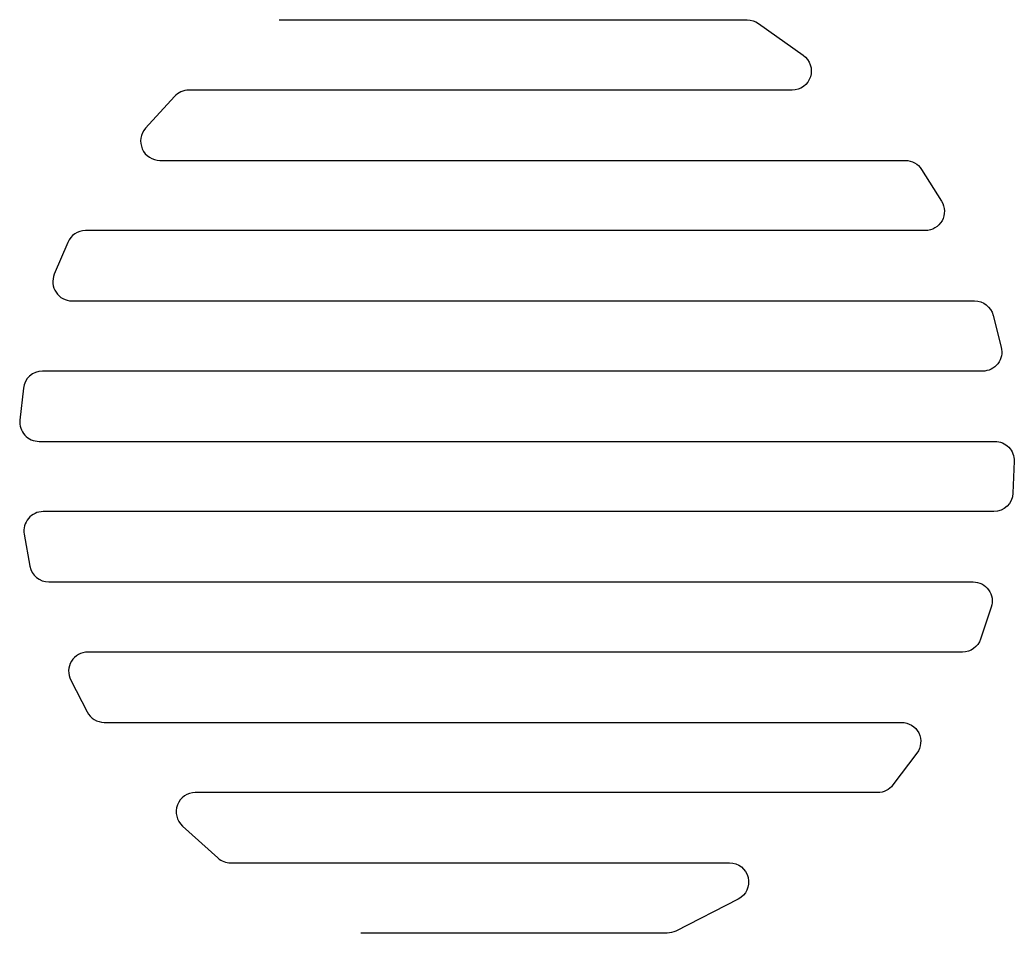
# Model space of a CAD drawing. Header units: millimetres. Extents: x -25872 to 25948, y -24705 to 22875.
import ezdxf

# ---------------------------------------------------------------- set-up
doc = ezdxf.new("R2010")
doc.units = ezdxf.units.MM
doc.layers.add('FEEDLINE', color=7, linetype='Continuous')

msp = doc.modelspace()

# ---------------------------------------------------------------- linework, layer by layer
at = {"layer": 'FEEDLINE', "color": 5}
msp.add_lwpolyline([(-12359, 22875), (12040, 22875, -0.155548), (12619, 22690), (14957, 21030, -0.73078), (14379, 19215), (-17072, 19215, 0.211655), (-17813, 18887), (-19318, 17227, 0.650635), (-18577, 15555), (20279, 15555, -0.258683), (21127, 15085), (22164, 13425, -0.588963), (21316, 11895), (-22456, 11895, 0.301701), (-23377, 11283), (-24077, 9623, 0.536452), (-23155, 8235), (23884, 8235, -0.342864), (24853, 7482), (25276, 5822, -0.489354), (24307, 4575), (-24695, 4575, 0.383485), (-25689, 3681), (-25866, 2021, 0.445625), (-24872, 915), (24948, 915, -0.424587), (25947, -120), (25889, -1780, -0.403916), (24889, -2745), (-24660, -2745, 0.467163), (-25644, -3921), (-25346, -5581, 0.363175), (-24362, -6405), (23809, -6405, -0.512377), (24757, -7723), (24201, -9383, -0.322421), (23253, -10065), (-22331, -10065, 0.561856), (-23219, -11524), (-22362, -13184, 0.280528), (-21473, -13725), (20080, -13725, -0.618294), (20880, -15326), (19633, -16986, -0.23587), (18833, -17385), (-16728, -17385, 0.68729), (-17397, -19128), (-15553, -20788, 0.185333), (-14884, -21045), (11112, -21045, -0.787912), (11567, -22936), (8318, -24596, -0.118623), (7863, -24705), (-8103, -24705)], format="xyb", dxfattribs=at)

doc.saveas('drawing.dxf')
